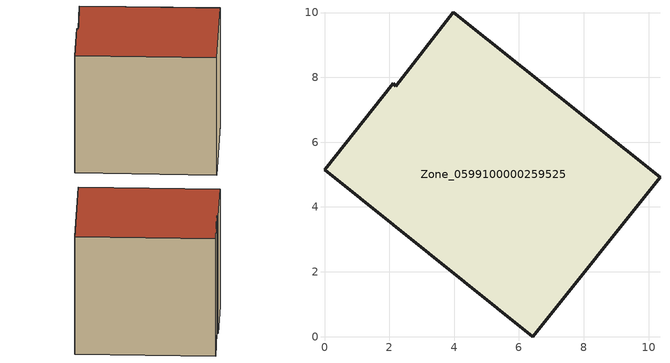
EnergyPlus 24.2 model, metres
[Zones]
Zone_0599100000259525
 floor ground (C_G): 3.97,10 10.35,4.91 6.43,0 0,5.15 2.12,7.81 2.19,7.73 z0.6
 wall outside (C_F): 6.43,0 10.35,4.91 3.97,10 2.19,7.73 2.12,7.81 0,5.15 6.43,0 z0.6:8.26
 roof outside (C_R): 10.35,4.91 3.97,10 2.19,7.73 2.12,7.81 0,5.15 6.43,0 z8.26
[BUILDING]
Pand.0599100000259525: North Axis=0; Terrain=City; Loads Convergence Tolerance Value=0.04; Temperature Convergence Tolerance Value=0.4; Solar Distribution=FullExterior; Maximum Number of Warmup Days=25; Minimum Number of Warmup Days=1
[Site:Location]
Rotterdam.The.Hague.AP_ZH_NLD Design_Conditions: Latitude=51.96; Longitude=4.45; Time Zone=1; Elevation=-4.5
[SITE:GROUNDTEMPERATURE:BUILDINGSURFACE]
18, 18, 18, 18, 18, 18, 18, 18, 18, 18, 18, 18
[MATERIAL] Thermal Absorptance=0.9; Solar Absorptance=0.7; Visible Absorptance=0.7
Name | Roughness | Thickness | Conductivity | Density | Specific Heat
G.TC.1965-1974 | MediumSmooth | 0.15 | 0.882353 | 540 | 1210
F.TC.1965-1974 | Rough | 0.3 | 0.697674 | 1920 | 840
R.TC.1965-1974 | MediumRough | 0.2 | 0.232558 | 1500 | 1000
[CONSTRUCTION]
C_G: G.TC.1965-1974
C_F: F.TC.1965-1974
C_R: R.TC.1965-1974
[ZONE]
Zone_0599100000259525: Type=1; Multiplier=1; Ceiling Height=Autocalculate; Volume=Autocalculate; Floor Area=autocalculate; Part of Total Floor Area=Yes
[ZONEINFILTRATION:DESIGNFLOWRATE]
Infil_Zone_0599100000259525: Zone or ZoneList or Space or SpaceList=Zone_0599100000259525; Schedule=AlwaysOn; Design Flow Rate Calculation Method=Flow/Area; Flow Rate per Floor Area=0.003; Constant Term Coefficient=1; Temperature Term Coefficient=0; Velocity Term Coefficient=0; Velocity Squared Term Coefficient=0
[HVACTEMPLATE:ZONE:IDEALLOADSAIRSYSTEM]
Zone_0599100000259525: Maximum Heating Supply Air Temperature=50; Minimum Cooling Supply Air Temperature=13; Maximum Heating Supply Air Humidity Ratio=0.0156; Minimum Cooling Supply Air Humidity Ratio=0.0077; Heating Limit=NoLimit; Cooling Limit=NoLimit; Dehumidification Control Type=ConstantSensibleHeatRatio; Cooling Sensible Heat Ratio=0.7; Dehumidification Setpoint=60; Humidification Control Type=None; Humidification Setpoint=30; Outdoor Air Method=None; Outdoor Air Flow Rate per Person=0.00944; Outdoor Air Flow Rate per Zone Floor Area=0; Outdoor Air Flow Rate per Zone=0; Demand Controlled Ventilation Type=None; Outdoor Air Economizer Type=NoEconomizer; Heat Recovery Type=None; Sensible Heat Recovery Effectiveness=0.7; Latent Heat Recovery Effectiveness=0.65
[ZONECONTROL:THERMOSTAT]
ThermostatControl_Zone_0599100000259525: Zone or ZoneList=Zone_0599100000259525; Control Type Schedule=DualSetpointControlType; Control 1=Thermostat_Zone_0599100000259525; Temperature Difference Between Cutout And Setpoint=0
[THERMOSTATSETPOINT:DUALSETPOINT]
Thermostat_Zone_0599100000259525: Heating Setpoint Temperature Schedule=HeatingSetpoint_Zone_0599100000259525; Cooling Setpoint Temperature Schedule=CoolingSetpoint_Zone_0599100000259525
[SCHEDULE:COMPACT]
HeatingSetpoint_Zone_0599100000259525: Through: 12/31, For: AllDays, Until: 24:00, 21
CoolingSetpoint_Zone_0599100000259525: Through: 12/31, For: AllDays, Until: 24:00, 24
DualSetpointControlType: Through: 12/31, For: AllDays, Until: 24:00, 4
AlwaysOn: Through: 12/31, For: AllDays, Until: 24:00, 1
